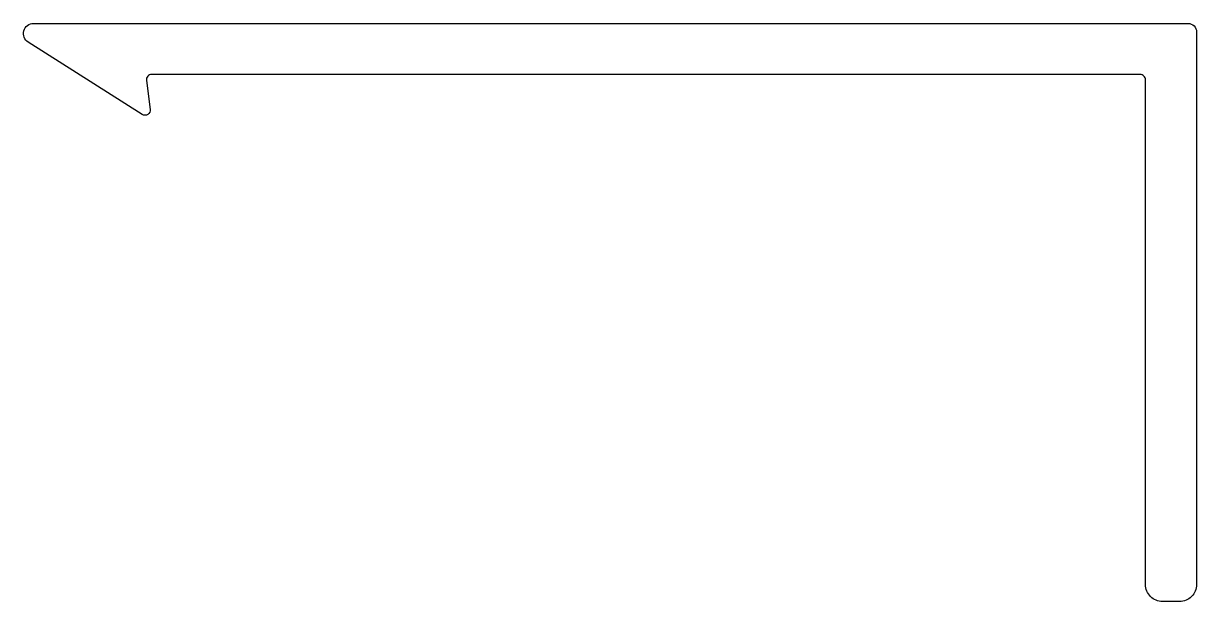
# Model space of a CAD drawing. Extents: x 1414.7 to 1449.2, y -12.3 to 4.7.
import ezdxf

# ---------------------------------------------------------------- set-up
doc = ezdxf.new("R2010")
doc.units = 0
doc.header["$LTSCALE"] = 15
doc.layers.get('0').update_dxf_attribs({"linetype": 'CONTINUOUS'})

msp = doc.modelspace()

# ---------------------------------------------------------------- linework, layer by layer
at = {"color": 0, "ltscale": 0.05}
msp.add_lwpolyline([(1418.38, 2.138, -0.634502), (1418.151, 1.992), (1414.795, 4.113, -0.751586), (1414.955, 4.667), (1448.905, 4.667, -0.414214), (1449.155, 4.417), (1449.155, -11.833, -0.414214), (1448.655, -12.333), (1448.155, -12.333, -0.414214), (1447.655, -11.833), (1447.655, 3.007, 0.414214), (1447.495, 3.167), (1418.43, 3.167, 0.451975), (1418.271, 2.986)], format="xyb", close=True, dxfattribs=at)

doc.saveas('drawing.dxf')
